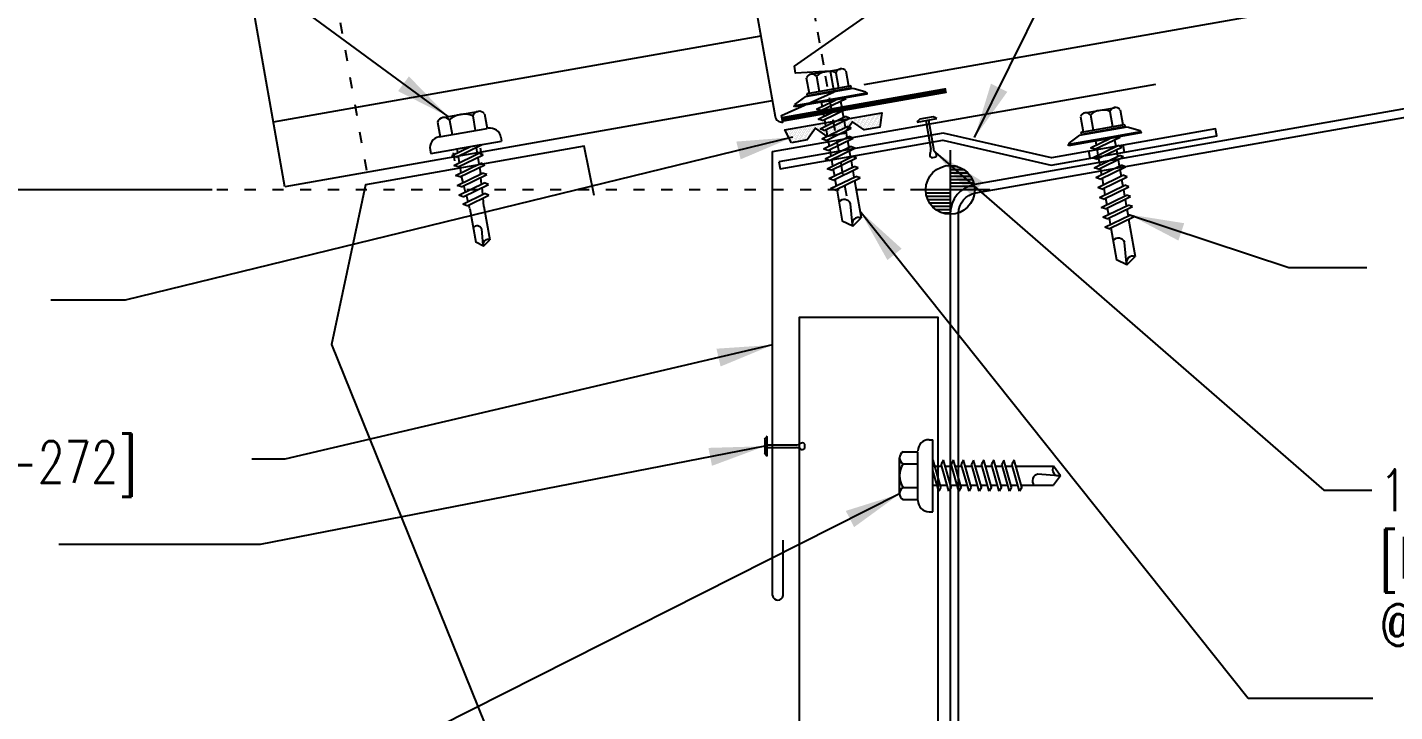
# Model space of a CAD drawing. Header units: inches. Extents: x 3.3 to 41.1, y 3.9 to 48.2.
# Drawn here: x 15.86 to 28.17, y 17.82 to 23.99 of the extents above; entities that cross this region are included whole.
import ezdxf

# ---------------------------------------------------------------- set-up
doc = ezdxf.new("R2010")
doc.units = ezdxf.units.IN
doc.header["$MEASUREMENT"] = 0
doc.linetypes.add('ACAD_ISO07W100', pattern=[3, 0, -3])
doc.linetypes.add('DASH3', pattern=[0.125, 0.0625, -0.0625])
for name, color, linetype in [('ANNOBJ', 7, 'Continuous'), ('CLO', 3, 'Continuous'), ('ELEV-MK', 3, 'Continuous'), ('FASTENER', 9, 'Continuous'), ('PANEL', 11, 'Continuous'), ('STLA', 12, 'Continuous'), ('TAPE', 8, 'Continuous'), ('TEXT', 2, 'Continuous'), ('TRIM', 6, 'Continuous')]:
    doc.layers.add(name, color=color, linetype=linetype)
doc.styles.add('TEXT1', font='ROMANS.shx', dxfattribs={"width": 0.75, "height": 0.375})
doc.dimstyles.new('DETAIL$7', dxfattribs={"dimscale": 4, "dimtxt": 0.09375, "dimasz": 0.125, "dimexe": 0.0625, "dimexo": 0.125, "dimgap": 0.0625, "dimtad": 1, "dimdec": 4, "dimzin": 3, "dimdsep": 46, "dimlunit": 4, "dimtxsty": 'TEXT1', "dimblk": 'ARCHTICK', "dimcen": 0.0625, "dimclrd": 7, "dimclre": 7, "dimclrt": 2, "dimadec": 0, "dimazin": 0, "dimtfac": 0.59375, "dimtdec": 4, "dimtmove": 0, "dimatfit": 3, "dimfxl": 0, "dimfrac": 2, "dimtolj": 1, "dimtzin": 3, "dimarcsym": 0})

# ---------------------------------------------------------------- blocks, each defined once
blk = doc.blocks.new('MB_UDICM')
at = {"layer": 'CLO'}
blk.add_lwpolyline([(0, 1), (0, 0.06, 0.414337), (0.06, 0), (0.06, 0.06), (0.562, 0.187), (0.562, 0.375), (0.25, 0.413), (0.25, 0.476), (1, 0.828), (1, 1.89), (0.06, 1.89), (0.06, 1.95, 0.414214), (0, 1.89)], format="xyb", close=True, dxfattribs=at)
at = {"layer": 'CLO', "const_width": 0.0478}
for points in [[(0.06, 1.926), (1, 1.926)], [(0.06, 0.024), (1.56, 0.024)]]:
    blk.add_lwpolyline(points, dxfattribs=at)
blk = doc.blocks.new('*X4')
at = {"color": 0}
for p, q in [((-0.434, 0.135), (-0.434, 0.135)), ((-0.434, 0.123), (-0.434, 0.123)), ((-0.422, 0.141), (-0.422, 0.141)), ((-0.422, 0.129), (-0.422, 0.129)), ((-0.41, 0.135), (-0.41, 0.135)), ((-0.41, 0.123), (-0.41, 0.123)), ((-0.398, 0.141), (-0.398, 0.141)), ((-0.398, 0.129), (-0.398, 0.129)), ((-0.387, 0.135), (-0.387, 0.135)), ((-0.387, 0.123), (-0.387, 0.123)), ((-0.375, 0.141), (-0.375, 0.141)), ((-0.375, 0.129), (-0.375, 0.129)), ((-0.363, 0.135), (-0.363, 0.135)), ((-0.363, 0.123), (-0.363, 0.123)), ((-0.352, 0.141), (-0.352, 0.141)), ((-0.352, 0.129), (-0.352, 0.129)), ((-0.34, 0.135), (-0.34, 0.135)), ((-0.34, 0.123), (-0.34, 0.123)), ((-0.328, 0.141), (-0.328, 0.141)), ((-0.328, 0.129), (-0.328, 0.129)), ((-0.316, 0.135), (-0.316, 0.135)), ((-0.316, 0.123), (-0.316, 0.123)), ((-0.305, 0.141), (-0.305, 0.141)), ((-0.305, 0.129), (-0.305, 0.129)), ((-0.293, 0.135), (-0.293, 0.135)), ((-0.293, 0.123), (-0.293, 0.123)), ((-0.281, 0.141), (-0.281, 0.141)), ((-0.281, 0.129), (-0.281, 0.129)), ((-0.27, 0.135), (-0.27, 0.135)), ((-0.27, 0.123), (-0.27, 0.123)), ((-0.258, 0.141), (-0.258, 0.141)), ((-0.258, 0.129), (-0.258, 0.129)), ((-0.246, 0.135), (-0.246, 0.135)), ((-0.246, 0.123), (-0.246, 0.123)), ((-0.234, 0.141), (-0.234, 0.141)), ((-0.234, 0.129), (-0.234, 0.129)), ((-0.223, 0.135), (-0.223, 0.135)), ((-0.223, 0.123), (-0.223, 0.123)), ((-0.211, 0.141), (-0.211, 0.141)), ((-0.211, 0.129), (-0.211, 0.129)), ((-0.199, 0.135), (-0.199, 0.135)), ((-0.199, 0.123), (-0.199, 0.123)), ((-0.188, 0.141), (-0.188, 0.141)), ((-0.188, 0.129), (-0.188, 0.129)), ((-0.176, 0.135), (-0.176, 0.135)), ((-0.176, 0.123), (-0.176, 0.123)), ((-0.164, 0.141), (-0.164, 0.141)), ((-0.164, 0.129), (-0.164, 0.129)), ((-0.152, 0.135), (-0.152, 0.135)), ((-0.152, 0.123), (-0.152, 0.123)), ((-0.141, 0.141), (-0.141, 0.141)), ((-0.141, 0.129), (-0.141, 0.129)), ((-0.129, 0.135), (-0.129, 0.135)), ((-0.129, 0.123), (-0.129, 0.123)), ((-0.117, 0.141), (-0.117, 0.141)), ((-0.117, 0.129), (-0.117, 0.129)), ((-0.105, 0.135), (-0.105, 0.135)), ((-0.105, 0.123), (-0.105, 0.123)), ((-0.094, 0.141), (-0.094, 0.141)), ((-0.094, 0.129), (-0.094, 0.129)), ((-0.082, 0.135), (-0.082, 0.135)), ((-0.082, 0.123), (-0.082, 0.123)), ((-0.07, 0.141), (-0.07, 0.141)), ((-0.07, 0.129), (-0.07, 0.129)), ((-0.059, 0.135), (-0.059, 0.135)), ((-0.059, 0.123), (-0.059, 0.123)), ((-0.047, 0.141), (-0.047, 0.141)), ((-0.047, 0.129), (-0.047, 0.129)), ((-0.035, 0.135), (-0.035, 0.135)), ((-0.035, 0.123), (-0.035, 0.123)), ((-0.023, 0.141), (-0.023, 0.141)), ((-0.023, 0.129), (-0.023, 0.129)), ((-0.012, 0.135), (-0.012, 0.135)), ((-0.012, 0.123), (-0.012, 0.123)), ((0, 0.141), (0, 0.141)), ((0, 0.129), (0, 0.129)), ((0.012, 0.135), (0.012, 0.135)), ((0.012, 0.123), (0.012, 0.123)), ((0.023, 0.141), (0.023, 0.141)), ((0.023, 0.129), (0.023, 0.129)), ((0.035, 0.135), (0.035, 0.135)), ((0.035, 0.123), (0.035, 0.123)), ((0.047, 0.141), (0.047, 0.141)), ((0.047, 0.129), (0.047, 0.129)), ((0.059, 0.135), (0.059, 0.135)), ((0.059, 0.123), (0.059, 0.123)), ((0.07, 0.141), (0.07, 0.141)), ((0.07, 0.129), (0.07, 0.129)), ((0.082, 0.135), (0.082, 0.135)), ((0.082, 0.123), (0.082, 0.123)), ((0.094, 0.141), (0.094, 0.141)), ((0.094, 0.129), (0.094, 0.129)), ((0.105, 0.135), (0.105, 0.135)), ((0.105, 0.123), (0.105, 0.123)), ((0.117, 0.141), (0.117, 0.141)), ((0.117, 0.129), (0.117, 0.129)), ((0.129, 0.135), (0.129, 0.135)), ((0.129, 0.123), (0.129, 0.123)), ((0.141, 0.141), (0.141, 0.141)), ((0.141, 0.129), (0.141, 0.129)), ((0.152, 0.135), (0.152, 0.135)), ((0.152, 0.123), (0.152, 0.123)), ((0.164, 0.141), (0.164, 0.141)), ((0.164, 0.129), (0.164, 0.129)), ((0.176, 0.135), (0.176, 0.135)), ((0.176, 0.123), (0.176, 0.123)), ((0.188, 0.141), (0.188, 0.141)), ((0.188, 0.129), (0.188, 0.129)), ((0.199, 0.135), (0.199, 0.135)), ((0.199, 0.123), (0.199, 0.123)), ((0.211, 0.141), (0.211, 0.141)), ((0.211, 0.129), (0.211, 0.129)), ((0.223, 0.135), (0.223, 0.135)), ((0.223, 0.123), (0.223, 0.123)), ((0.234, 0.141), (0.234, 0.141)), ((0.234, 0.129), (0.234, 0.129)), ((0.246, 0.135), (0.246, 0.135)), ((0.246, 0.123), (0.246, 0.123)), ((0.258, 0.141), (0.258, 0.141)), ((0.258, 0.129), (0.258, 0.129)), ((0.27, 0.135), (0.27, 0.135)), ((0.27, 0.123), (0.27, 0.123)), ((0.281, 0.141), (0.281, 0.141)), ((0.281, 0.129), (0.281, 0.129)), ((0.293, 0.135), (0.293, 0.135)), ((0.293, 0.123), (0.293, 0.123)), ((0.305, 0.141), (0.305, 0.141)), ((0.305, 0.129), (0.305, 0.129)), ((0.316, 0.135), (0.316, 0.135)), ((0.316, 0.123), (0.316, 0.123)), ((0.328, 0.141), (0.328, 0.141)), ((0.328, 0.129), (0.328, 0.129)), ((0.34, 0.135), (0.34, 0.135)), ((0.34, 0.123), (0.34, 0.123)), ((0.352, 0.141), (0.352, 0.141)), ((0.352, 0.129), (0.352, 0.129)), ((0.363, 0.135), (0.363, 0.135)), ((0.363, 0.123), (0.363, 0.123)), ((0.375, 0.141), (0.375, 0.141)), ((0.375, 0.129), (0.375, 0.129)), ((0.387, 0.135), (0.387, 0.135)), ((0.387, 0.123), (0.387, 0.123)), ((0.398, 0.141), (0.398, 0.141)), ((0.398, 0.129), (0.398, 0.129)), ((0.41, 0.135), (0.41, 0.135)), ((0.41, 0.123), (0.41, 0.123)), ((0.422, 0.141), (0.422, 0.141)), ((0.422, 0.129), (0.422, 0.129)), ((0.434, 0.135), (0.434, 0.135)), ((0.434, 0.123), (0.434, 0.123)), ((-0.422, 0.117), (-0.422, 0.117)), ((-0.422, 0.105), (-0.422, 0.105)), ((-0.422, 0.094), (-0.422, 0.094)), ((-0.422, 0.082), (-0.422, 0.082)), ((-0.41, 0.111), (-0.41, 0.111)), ((-0.41, 0.1), (-0.41, 0.1)), ((-0.41, 0.088), (-0.41, 0.088)), ((-0.41, 0.076), (-0.41, 0.076)), ((-0.41, 0.064), (-0.41, 0.064)), ((-0.41, 0.053), (-0.41, 0.053)), ((-0.41, 0.041), (-0.41, 0.041)), ((-0.398, 0.117), (-0.398, 0.117)), ((-0.398, 0.105), (-0.398, 0.105)), ((-0.398, 0.094), (-0.398, 0.094)), ((-0.398, 0.082), (-0.398, 0.082)), ((-0.398, 0.07), (-0.398, 0.07)), ((-0.398, 0.059), (-0.398, 0.059)), ((-0.398, 0.047), (-0.398, 0.047)), ((-0.398, 0.035), (-0.398, 0.035)), ((-0.398, 0.023), (-0.398, 0.023)), ((-0.387, 0.111), (-0.387, 0.111)), ((-0.387, 0.1), (-0.387, 0.1)), ((-0.387, 0.088), (-0.387, 0.088)), ((-0.387, 0.076), (-0.387, 0.076)), ((-0.387, 0.064), (-0.387, 0.064)), ((-0.387, 0.053), (-0.387, 0.053)), ((-0.387, 0.041), (-0.387, 0.041)), ((-0.387, 0.029), (-0.387, 0.029)), ((-0.375, 0.117), (-0.375, 0.117)), ((-0.375, 0.105), (-0.375, 0.105)), ((-0.375, 0.094), (-0.375, 0.094)), ((-0.375, 0.082), (-0.375, 0.082)), ((-0.375, 0.07), (-0.375, 0.07)), ((-0.375, 0.059), (-0.375, 0.059)), ((-0.375, 0.047), (-0.375, 0.047)), ((-0.375, 0.035), (-0.375, 0.035)), ((-0.375, 0.023), (-0.375, 0.023)), ((-0.363, 0.111), (-0.363, 0.111)), ((-0.363, 0.1), (-0.363, 0.1)), ((-0.363, 0.088), (-0.363, 0.088)), ((-0.363, 0.076), (-0.363, 0.076)), ((-0.363, 0.064), (-0.363, 0.064)), ((-0.363, 0.053), (-0.363, 0.053)), ((-0.363, 0.041), (-0.363, 0.041)), ((-0.363, 0.029), (-0.363, 0.029)), ((-0.352, 0.117), (-0.352, 0.117)), ((-0.352, 0.105), (-0.352, 0.105)), ((-0.352, 0.094), (-0.352, 0.094)), ((-0.352, 0.082), (-0.352, 0.082)), ((-0.352, 0.07), (-0.352, 0.07)), ((-0.352, 0.059), (-0.352, 0.059)), ((-0.352, 0.047), (-0.352, 0.047)), ((-0.352, 0.035), (-0.352, 0.035)), ((-0.352, 0.023), (-0.352, 0.023)), ((-0.34, 0.111), (-0.34, 0.111)), ((-0.34, 0.1), (-0.34, 0.1)), ((-0.34, 0.088), (-0.34, 0.088)), ((-0.34, 0.076), (-0.34, 0.076)), ((-0.34, 0.064), (-0.34, 0.064)), ((-0.34, 0.053), (-0.34, 0.053)), ((-0.34, 0.041), (-0.34, 0.041)), ((-0.34, 0.029), (-0.34, 0.029)), ((-0.328, 0.117), (-0.328, 0.117)), ((-0.328, 0.105), (-0.328, 0.105)), ((-0.328, 0.094), (-0.328, 0.094)), ((-0.328, 0.082), (-0.328, 0.082)), ((-0.328, 0.07), (-0.328, 0.07)), ((-0.328, 0.059), (-0.328, 0.059)), ((-0.328, 0.047), (-0.328, 0.047)), ((-0.328, 0.035), (-0.328, 0.035)), ((-0.328, 0.023), (-0.328, 0.023)), ((-0.316, 0.111), (-0.316, 0.111)), ((-0.316, 0.1), (-0.316, 0.1)), ((-0.316, 0.088), (-0.316, 0.088)), ((-0.316, 0.076), (-0.316, 0.076)), ((-0.316, 0.064), (-0.316, 0.064)), ((-0.316, 0.053), (-0.316, 0.053)), ((-0.316, 0.041), (-0.316, 0.041)), ((-0.316, 0.029), (-0.316, 0.029)), ((-0.305, 0.117), (-0.305, 0.117)), ((-0.305, 0.105), (-0.305, 0.105)), ((-0.305, 0.094), (-0.305, 0.094)), ((-0.305, 0.082), (-0.305, 0.082)), ((-0.305, 0.07), (-0.305, 0.07)), ((-0.305, 0.059), (-0.305, 0.059)), ((-0.305, 0.047), (-0.305, 0.047)), ((-0.305, 0.035), (-0.305, 0.035)), ((-0.305, 0.023), (-0.305, 0.023)), ((-0.293, 0.111), (-0.293, 0.111)), ((-0.293, 0.1), (-0.293, 0.1)), ((-0.293, 0.088), (-0.293, 0.088)), ((-0.293, 0.076), (-0.293, 0.076)), ((-0.293, 0.064), (-0.293, 0.064)), ((-0.293, 0.053), (-0.293, 0.053)), ((-0.293, 0.041), (-0.293, 0.041)), ((-0.293, 0.029), (-0.293, 0.029)), ((-0.281, 0.117), (-0.281, 0.117)), ((-0.281, 0.105), (-0.281, 0.105)), ((-0.281, 0.094), (-0.281, 0.094)), ((-0.281, 0.082), (-0.281, 0.082)), ((-0.281, 0.07), (-0.281, 0.07)), ((-0.281, 0.059), (-0.281, 0.059)), ((-0.281, 0.047), (-0.281, 0.047)), ((-0.281, 0.035), (-0.281, 0.035)), ((-0.281, 0.023), (-0.281, 0.023)), ((-0.27, 0.111), (-0.27, 0.111)), ((-0.27, 0.1), (-0.27, 0.1)), ((-0.27, 0.088), (-0.27, 0.088)), ((-0.27, 0.076), (-0.27, 0.076)), ((-0.27, 0.064), (-0.27, 0.064)), ((-0.27, 0.053), (-0.27, 0.053)), ((-0.27, 0.041), (-0.27, 0.041)), ((-0.27, 0.029), (-0.27, 0.029)), ((-0.258, 0.117), (-0.258, 0.117)), ((-0.258, 0.105), (-0.258, 0.105)), ((-0.258, 0.094), (-0.258, 0.094)), ((-0.258, 0.082), (-0.258, 0.082)), ((-0.258, 0.07), (-0.258, 0.07)), ((-0.258, 0.059), (-0.258, 0.059)), ((-0.258, 0.047), (-0.258, 0.047)), ((-0.258, 0.035), (-0.258, 0.035)), ((-0.258, 0.023), (-0.258, 0.023)), ((-0.246, 0.111), (-0.246, 0.111)), ((-0.246, 0.1), (-0.246, 0.1)), ((-0.246, 0.088), (-0.246, 0.088)), ((-0.246, 0.076), (-0.246, 0.076)), ((-0.246, 0.064), (-0.246, 0.064)), ((-0.246, 0.053), (-0.246, 0.053)), ((-0.246, 0.041), (-0.246, 0.041)), ((-0.234, 0.117), (-0.234, 0.117)), ((-0.234, 0.105), (-0.234, 0.105)), ((-0.234, 0.094), (-0.234, 0.094)), ((-0.234, 0.082), (-0.234, 0.082)), ((-0.234, 0.07), (-0.234, 0.07)), ((-0.234, 0.059), (-0.234, 0.059)), ((-0.234, 0.047), (-0.234, 0.047)), ((-0.223, 0.111), (-0.223, 0.111)), ((-0.223, 0.1), (-0.223, 0.1)), ((-0.223, 0.088), (-0.223, 0.088)), ((-0.223, 0.076), (-0.223, 0.076)), ((-0.223, 0.064), (-0.223, 0.064)), ((-0.211, 0.117), (-0.211, 0.117)), ((-0.211, 0.105), (-0.211, 0.105)), ((-0.211, 0.094), (-0.211, 0.094)), ((-0.211, 0.082), (-0.211, 0.082)), ((-0.211, 0.07), (-0.211, 0.07)), ((-0.199, 0.111), (-0.199, 0.111)), ((-0.199, 0.1), (-0.199, 0.1)), ((-0.199, 0.088), (-0.199, 0.088)), ((-0.188, 0.117), (-0.188, 0.117)), ((-0.188, 0.105), (-0.188, 0.105)), ((-0.188, 0.094), (-0.188, 0.094)), ((-0.176, 0.111), (-0.176, 0.111)), ((-0.164, 0.117), (-0.164, 0.117)), ((-0.164, 0.105), (-0.164, 0.105)), ((-0.152, 0.111), (-0.152, 0.111)), ((-0.152, 0.1), (-0.152, 0.1)), ((-0.141, 0.117), (-0.141, 0.117)), ((-0.141, 0.105), (-0.141, 0.105)), ((-0.141, 0.094), (-0.141, 0.094)), ((-0.141, 0.082), (-0.141, 0.082)), ((-0.129, 0.111), (-0.129, 0.111)), ((-0.129, 0.1), (-0.129, 0.1)), ((-0.129, 0.088), (-0.129, 0.088)), ((-0.129, 0.076), (-0.129, 0.076)), ((-0.117, 0.117), (-0.117, 0.117)), ((-0.117, 0.105), (-0.117, 0.105)), ((-0.117, 0.094), (-0.117, 0.094)), ((-0.117, 0.082), (-0.117, 0.082)), ((-0.117, 0.07), (-0.117, 0.07)), ((-0.117, 0.059), (-0.117, 0.059)), ((-0.105, 0.111), (-0.105, 0.111)), ((-0.105, 0.1), (-0.105, 0.1)), ((-0.105, 0.088), (-0.105, 0.088)), ((-0.105, 0.076), (-0.105, 0.076)), ((-0.105, 0.064), (-0.105, 0.064)), ((-0.105, 0.053), (-0.105, 0.053)), ((-0.094, 0.117), (-0.094, 0.117)), ((-0.094, 0.105), (-0.094, 0.105)), ((-0.094, 0.094), (-0.094, 0.094)), ((-0.094, 0.082), (-0.094, 0.082)), ((-0.094, 0.07), (-0.094, 0.07)), ((-0.094, 0.059), (-0.094, 0.059)), ((-0.094, 0.047), (-0.094, 0.047)), ((-0.094, 0.035), (-0.094, 0.035)), ((-0.082, 0.111), (-0.082, 0.111)), ((-0.082, 0.1), (-0.082, 0.1)), ((-0.082, 0.088), (-0.082, 0.088)), ((-0.082, 0.076), (-0.082, 0.076)), ((-0.082, 0.064), (-0.082, 0.064)), ((-0.082, 0.053), (-0.082, 0.053)), ((-0.082, 0.041), (-0.082, 0.041)), ((-0.082, 0.029), (-0.082, 0.029)), ((-0.07, 0.117), (-0.07, 0.117)), ((-0.07, 0.105), (-0.07, 0.105)), ((-0.07, 0.094), (-0.07, 0.094)), ((-0.07, 0.082), (-0.07, 0.082)), ((-0.07, 0.07), (-0.07, 0.07)), ((-0.07, 0.059), (-0.07, 0.059)), ((-0.07, 0.047), (-0.07, 0.047)), ((-0.07, 0.035), (-0.07, 0.035)), ((-0.07, 0.023), (-0.07, 0.023)), ((-0.059, 0.111), (-0.059, 0.111)), ((-0.059, 0.1), (-0.059, 0.1)), ((-0.059, 0.088), (-0.059, 0.088)), ((-0.059, 0.076), (-0.059, 0.076)), ((-0.059, 0.064), (-0.059, 0.064)), ((-0.059, 0.053), (-0.059, 0.053)), ((-0.059, 0.041), (-0.059, 0.041)), ((-0.059, 0.029), (-0.059, 0.029)), ((-0.047, 0.117), (-0.047, 0.117)), ((-0.047, 0.105), (-0.047, 0.105)), ((-0.047, 0.094), (-0.047, 0.094)), ((-0.047, 0.082), (-0.047, 0.082)), ((-0.047, 0.07), (-0.047, 0.07)), ((-0.047, 0.059), (-0.047, 0.059)), ((-0.047, 0.047), (-0.047, 0.047)), ((-0.047, 0.035), (-0.047, 0.035)), ((-0.047, 0.023), (-0.047, 0.023)), ((-0.035, 0.111), (-0.035, 0.111)), ((-0.035, 0.1), (-0.035, 0.1)), ((-0.035, 0.088), (-0.035, 0.088)), ((-0.035, 0.076), (-0.035, 0.076)), ((-0.035, 0.064), (-0.035, 0.064)), ((-0.035, 0.053), (-0.035, 0.053)), ((-0.035, 0.041), (-0.035, 0.041)), ((-0.035, 0.029), (-0.035, 0.029)), ((-0.023, 0.117), (-0.023, 0.117)), ((-0.023, 0.105), (-0.023, 0.105)), ((-0.023, 0.094), (-0.023, 0.094)), ((-0.023, 0.082), (-0.023, 0.082)), ((-0.023, 0.07), (-0.023, 0.07)), ((-0.023, 0.059), (-0.023, 0.059)), ((-0.023, 0.047), (-0.023, 0.047)), ((-0.023, 0.035), (-0.023, 0.035)), ((-0.023, 0.023), (-0.023, 0.023)), ((-0.012, 0.111), (-0.012, 0.111)), ((-0.012, 0.1), (-0.012, 0.1)), ((-0.012, 0.088), (-0.012, 0.088)), ((-0.012, 0.076), (-0.012, 0.076)), ((-0.012, 0.064), (-0.012, 0.064)), ((-0.012, 0.053), (-0.012, 0.053)), ((-0.012, 0.041), (-0.012, 0.041)), ((-0.012, 0.029), (-0.012, 0.029)), ((0, 0.117), (0, 0.117)), ((0, 0.105), (0, 0.105)), ((0, 0.094), (0, 0.094)), ((0, 0.082), (0, 0.082)), ((0, 0.07), (0, 0.07)), ((0, 0.059), (0, 0.059)), ((0, 0.047), (0, 0.047)), ((0, 0.035), (0, 0.035)), ((0, 0.023), (0, 0.023)), ((0.012, 0.111), (0.012, 0.111)), ((0.012, 0.1), (0.012, 0.1)), ((0.012, 0.088), (0.012, 0.088)), ((0.012, 0.076), (0.012, 0.076)), ((0.012, 0.064), (0.012, 0.064)), ((0.012, 0.053), (0.012, 0.053)), ((0.012, 0.041), (0.012, 0.041)), ((0.012, 0.029), (0.012, 0.029)), ((0.023, 0.117), (0.023, 0.117)), ((0.023, 0.105), (0.023, 0.105)), ((0.023, 0.094), (0.023, 0.094)), ((0.023, 0.082), (0.023, 0.082)), ((0.023, 0.07), (0.023, 0.07)), ((0.023, 0.059), (0.023, 0.059)), ((0.023, 0.047), (0.023, 0.047)), ((0.023, 0.035), (0.023, 0.035)), ((0.023, 0.023), (0.023, 0.023)), ((0.035, 0.111), (0.035, 0.111)), ((0.035, 0.1), (0.035, 0.1)), ((0.035, 0.088), (0.035, 0.088)), ((0.035, 0.076), (0.035, 0.076)), ((0.035, 0.064), (0.035, 0.064)), ((0.035, 0.053), (0.035, 0.053)), ((0.035, 0.041), (0.035, 0.041)), ((0.035, 0.029), (0.035, 0.029)), ((0.047, 0.117), (0.047, 0.117)), ((0.047, 0.105), (0.047, 0.105)), ((0.047, 0.094), (0.047, 0.094)), ((0.047, 0.082), (0.047, 0.082)), ((0.047, 0.07), (0.047, 0.07)), ((0.047, 0.059), (0.047, 0.059)), ((0.047, 0.047), (0.047, 0.047)), ((0.047, 0.035), (0.047, 0.035)), ((0.047, 0.023), (0.047, 0.023)), ((0.059, 0.111), (0.059, 0.111)), ((0.059, 0.1), (0.059, 0.1)), ((0.059, 0.088), (0.059, 0.088)), ((0.059, 0.076), (0.059, 0.076)), ((0.059, 0.064), (0.059, 0.064)), ((0.059, 0.053), (0.059, 0.053)), ((0.059, 0.041), (0.059, 0.041)), ((0.059, 0.029), (0.059, 0.029)), ((0.07, 0.117), (0.07, 0.117)), ((0.07, 0.105), (0.07, 0.105)), ((0.07, 0.094), (0.07, 0.094)), ((0.07, 0.082), (0.07, 0.082)), ((0.07, 0.07), (0.07, 0.07)), ((0.07, 0.059), (0.07, 0.059)), ((0.07, 0.047), (0.07, 0.047)), ((0.07, 0.035), (0.07, 0.035)), ((0.07, 0.023), (0.07, 0.023)), ((0.082, 0.111), (0.082, 0.111)), ((0.082, 0.1), (0.082, 0.1)), ((0.082, 0.088), (0.082, 0.088)), ((0.082, 0.076), (0.082, 0.076)), ((0.082, 0.064), (0.082, 0.064)), ((0.082, 0.053), (0.082, 0.053)), ((0.082, 0.041), (0.082, 0.041)), ((0.082, 0.029), (0.082, 0.029)), ((0.094, 0.117), (0.094, 0.117)), ((0.094, 0.105), (0.094, 0.105)), ((0.094, 0.094), (0.094, 0.094)), ((0.094, 0.082), (0.094, 0.082)), ((0.094, 0.07), (0.094, 0.07)), ((0.094, 0.059), (0.094, 0.059)), ((0.094, 0.047), (0.094, 0.047)), ((0.094, 0.035), (0.094, 0.035)), ((0.105, 0.111), (0.105, 0.111)), ((0.105, 0.1), (0.105, 0.1)), ((0.105, 0.088), (0.105, 0.088)), ((0.105, 0.076), (0.105, 0.076)), ((0.105, 0.064), (0.105, 0.064)), ((0.105, 0.053), (0.105, 0.053)), ((0.117, 0.117), (0.117, 0.117)), ((0.117, 0.105), (0.117, 0.105)), ((0.117, 0.094), (0.117, 0.094)), ((0.117, 0.082), (0.117, 0.082)), ((0.117, 0.07), (0.117, 0.07)), ((0.117, 0.059), (0.117, 0.059)), ((0.129, 0.111), (0.129, 0.111)), ((0.129, 0.1), (0.129, 0.1)), ((0.129, 0.088), (0.129, 0.088)), ((0.129, 0.076), (0.129, 0.076)), ((0.141, 0.117), (0.141, 0.117)), ((0.141, 0.105), (0.141, 0.105)), ((0.141, 0.094), (0.141, 0.094)), ((0.141, 0.082), (0.141, 0.082)), ((0.152, 0.111), (0.152, 0.111)), ((0.152, 0.1), (0.152, 0.1)), ((0.164, 0.117), (0.164, 0.117)), ((0.164, 0.105), (0.164, 0.105)), ((0.176, 0.111), (0.176, 0.111)), ((0.188, 0.117), (0.188, 0.117)), ((0.188, 0.105), (0.188, 0.105)), ((0.188, 0.094), (0.188, 0.094)), ((0.199, 0.111), (0.199, 0.111)), ((0.199, 0.1), (0.199, 0.1)), ((0.199, 0.088), (0.199, 0.088)), ((0.211, 0.117), (0.211, 0.117)), ((0.211, 0.105), (0.211, 0.105)), ((0.211, 0.094), (0.211, 0.094)), ((0.211, 0.082), (0.211, 0.082)), ((0.211, 0.07), (0.211, 0.07)), ((0.223, 0.111), (0.223, 0.111)), ((0.223, 0.1), (0.223, 0.1)), ((0.223, 0.088), (0.223, 0.088)), ((0.223, 0.076), (0.223, 0.076)), ((0.223, 0.064), (0.223, 0.064)), ((0.234, 0.117), (0.234, 0.117)), ((0.234, 0.105), (0.234, 0.105)), ((0.234, 0.094), (0.234, 0.094)), ((0.234, 0.082), (0.234, 0.082)), ((0.234, 0.07), (0.234, 0.07)), ((0.234, 0.059), (0.234, 0.059)), ((0.234, 0.047), (0.234, 0.047)), ((0.246, 0.111), (0.246, 0.111)), ((0.246, 0.1), (0.246, 0.1)), ((0.246, 0.088), (0.246, 0.088)), ((0.246, 0.076), (0.246, 0.076)), ((0.246, 0.064), (0.246, 0.064)), ((0.246, 0.053), (0.246, 0.053)), ((0.246, 0.041), (0.246, 0.041)), ((0.258, 0.117), (0.258, 0.117)), ((0.258, 0.105), (0.258, 0.105)), ((0.258, 0.094), (0.258, 0.094)), ((0.258, 0.082), (0.258, 0.082)), ((0.258, 0.07), (0.258, 0.07)), ((0.258, 0.059), (0.258, 0.059)), ((0.258, 0.047), (0.258, 0.047)), ((0.258, 0.035), (0.258, 0.035)), ((0.258, 0.023), (0.258, 0.023)), ((0.27, 0.111), (0.27, 0.111)), ((0.27, 0.1), (0.27, 0.1)), ((0.27, 0.088), (0.27, 0.088)), ((0.27, 0.076), (0.27, 0.076)), ((0.27, 0.064), (0.27, 0.064)), ((0.27, 0.053), (0.27, 0.053)), ((0.27, 0.041), (0.27, 0.041)), ((0.27, 0.029), (0.27, 0.029)), ((0.281, 0.117), (0.281, 0.117)), ((0.281, 0.105), (0.281, 0.105)), ((0.281, 0.094), (0.281, 0.094)), ((0.281, 0.082), (0.281, 0.082)), ((0.281, 0.07), (0.281, 0.07)), ((0.281, 0.059), (0.281, 0.059)), ((0.281, 0.047), (0.281, 0.047)), ((0.281, 0.035), (0.281, 0.035)), ((0.281, 0.023), (0.281, 0.023)), ((0.293, 0.111), (0.293, 0.111)), ((0.293, 0.1), (0.293, 0.1)), ((0.293, 0.088), (0.293, 0.088)), ((0.293, 0.076), (0.293, 0.076)), ((0.293, 0.064), (0.293, 0.064)), ((0.293, 0.053), (0.293, 0.053)), ((0.293, 0.041), (0.293, 0.041)), ((0.293, 0.029), (0.293, 0.029)), ((0.305, 0.117), (0.305, 0.117)), ((0.305, 0.105), (0.305, 0.105)), ((0.305, 0.094), (0.305, 0.094)), ((0.305, 0.082), (0.305, 0.082)), ((0.305, 0.07), (0.305, 0.07)), ((0.305, 0.059), (0.305, 0.059)), ((0.305, 0.047), (0.305, 0.047)), ((0.305, 0.035), (0.305, 0.035)), ((0.305, 0.023), (0.305, 0.023)), ((0.316, 0.111), (0.316, 0.111)), ((0.316, 0.1), (0.316, 0.1)), ((0.316, 0.088), (0.316, 0.088)), ((0.316, 0.076), (0.316, 0.076)), ((0.316, 0.064), (0.316, 0.064)), ((0.316, 0.053), (0.316, 0.053)), ((0.316, 0.041), (0.316, 0.041)), ((0.316, 0.029), (0.316, 0.029)), ((0.328, 0.117), (0.328, 0.117)), ((0.328, 0.105), (0.328, 0.105)), ((0.328, 0.094), (0.328, 0.094)), ((0.328, 0.082), (0.328, 0.082)), ((0.328, 0.07), (0.328, 0.07)), ((0.328, 0.059), (0.328, 0.059)), ((0.328, 0.047), (0.328, 0.047)), ((0.328, 0.035), (0.328, 0.035)), ((0.328, 0.023), (0.328, 0.023)), ((0.34, 0.111), (0.34, 0.111)), ((0.34, 0.1), (0.34, 0.1)), ((0.34, 0.088), (0.34, 0.088)), ((0.34, 0.076), (0.34, 0.076)), ((0.34, 0.064), (0.34, 0.064)), ((0.34, 0.053), (0.34, 0.053)), ((0.34, 0.041), (0.34, 0.041)), ((0.34, 0.029), (0.34, 0.029)), ((0.352, 0.117), (0.352, 0.117)), ((0.352, 0.105), (0.352, 0.105)), ((0.352, 0.094), (0.352, 0.094)), ((0.352, 0.082), (0.352, 0.082)), ((0.352, 0.07), (0.352, 0.07)), ((0.352, 0.059), (0.352, 0.059)), ((0.352, 0.047), (0.352, 0.047)), ((0.352, 0.035), (0.352, 0.035)), ((0.352, 0.023), (0.352, 0.023)), ((0.363, 0.111), (0.363, 0.111)), ((0.363, 0.1), (0.363, 0.1)), ((0.363, 0.088), (0.363, 0.088)), ((0.363, 0.076), (0.363, 0.076)), ((0.363, 0.064), (0.363, 0.064)), ((0.363, 0.053), (0.363, 0.053)), ((0.363, 0.041), (0.363, 0.041)), ((0.363, 0.029), (0.363, 0.029)), ((0.375, 0.117), (0.375, 0.117)), ((0.375, 0.105), (0.375, 0.105)), ((0.375, 0.094), (0.375, 0.094)), ((0.375, 0.082), (0.375, 0.082)), ((0.375, 0.07), (0.375, 0.07)), ((0.375, 0.059), (0.375, 0.059)), ((0.375, 0.047), (0.375, 0.047)), ((0.375, 0.035), (0.375, 0.035)), ((0.375, 0.023), (0.375, 0.023)), ((0.387, 0.111), (0.387, 0.111)), ((0.387, 0.1), (0.387, 0.1)), ((0.387, 0.088), (0.387, 0.088)), ((0.387, 0.076), (0.387, 0.076)), ((0.387, 0.064), (0.387, 0.064)), ((0.387, 0.053), (0.387, 0.053)), ((0.387, 0.041), (0.387, 0.041)), ((0.387, 0.029), (0.387, 0.029)), ((0.398, 0.117), (0.398, 0.117)), ((0.398, 0.105), (0.398, 0.105)), ((0.398, 0.094), (0.398, 0.094)), ((0.398, 0.082), (0.398, 0.082)), ((0.398, 0.07), (0.398, 0.07)), ((0.398, 0.059), (0.398, 0.059)), ((0.398, 0.047), (0.398, 0.047)), ((0.398, 0.035), (0.398, 0.035)), ((0.398, 0.023), (0.398, 0.023)), ((0.41, 0.111), (0.41, 0.111)), ((0.41, 0.1), (0.41, 0.1)), ((0.41, 0.088), (0.41, 0.088)), ((0.41, 0.076), (0.41, 0.076)), ((0.41, 0.064), (0.41, 0.064)), ((0.41, 0.053), (0.41, 0.053)), ((0.41, 0.041), (0.41, 0.041)), ((0.422, 0.117), (0.422, 0.117)), ((0.422, 0.105), (0.422, 0.105)), ((0.422, 0.094), (0.422, 0.094)), ((0.422, 0.082), (0.422, 0.082))]:
    blk.add_line(p, q, dxfattribs=at)
blk = doc.blocks.new('MB_DBTAP')
at = {"layer": 'TAPE', "color": 9}
blk.add_lwpolyline([(-0.403, 0.018), (-0.442, 0.141), (0.442, 0.141), (0.403, 0.018), (0.26, 0.018), (0.17, 0.109), (0.079, 0.018), (0, 0.018), (-0.079, 0.018), (-0.17, 0.109), (-0.26, 0.018)], close=True, dxfattribs=at)
at = {"layer": 'TAPE', "color": 251}
blk.add_blockref('*X4', (0, 0), dxfattribs=at)
blk = doc.blocks.new('MB_DW1')
at = {"layer": 'FASTENER'}
for p, q in [((-0.181, 0.276), (-0.181, 0.137)), ((-0.135, 0.302), (0.135, 0.302)), ((-0.089, 0.276), (-0.089, 0.137)), ((0.089, 0.276), (0.089, 0.137)), ((0.181, 0.276), (0.181, 0.137)), ((-0.193, 0.137), (0.193, 0.137)), ((-0.181, 0.137), (0.181, 0.137)), ((-0.217, 0.114), (-0.326, 0.059)), ((-0.326, 0.059), (-0.326, 0.049)), ((-0.326, 0.049), (0.326, 0.049)), ((-0.217, 0.114), (0.217, 0.114)), ((-0.193, 0.119), (0.193, 0.119)), ((-0.139, -0.016), (0.046, 0.037)), ((-0.104, -0.036), (0.139, 0.033)), ((-0.086, 0.037), (-0.086, -0.001)), ((-0.086, 0.037), (0.086, 0.037)), ((0.086, 0.037), (0.133, 0.037)), ((0.086, 0.018), (0.086, -0.042)), ((0.139, 0.033), (0.133, 0.037)), ((0.217, 0.114), (0.326, 0.059)), ((0.326, 0.059), (0.326, 0.049)), ((-0.104, -0.036), (-0.139, -0.016)), ((-0.139, -0.107), (0.104, -0.038)), ((-0.104, -0.127), (-0.139, -0.107)), ((-0.104, -0.127), (0.139, -0.058)), ((-0.086, -0.031), (-0.086, -0.092)), ((-0.086, -0.122), (-0.086, -0.183)), ((0.086, -0.073), (0.086, -0.133)), ((0.139, -0.058), (0.104, -0.038)), ((-0.139, -0.198), (0.104, -0.128)), ((-0.104, -0.218), (-0.139, -0.198)), ((-0.139, -0.289), (0.104, -0.219)), ((-0.104, -0.218), (0.139, -0.149)), ((-0.104, -0.309), (0.139, -0.239)), ((-0.086, -0.213), (-0.086, -0.274)), ((0.086, -0.164), (0.086, -0.224)), ((0.139, -0.149), (0.104, -0.128)), ((0.139, -0.239), (0.104, -0.219)), ((-0.104, -0.309), (-0.139, -0.289)), ((-0.139, -0.38), (0.104, -0.31)), ((-0.104, -0.4), (0.139, -0.33)), ((-0.086, -0.304), (-0.086, -0.364)), ((0.086, -0.255), (0.086, -0.315)), ((0.086, -0.345), (0.086, -0.406)), ((0.139, -0.33), (0.104, -0.31)), ((-0.104, -0.4), (-0.139, -0.38)), ((-0.139, -0.47), (0.104, -0.401)), ((-0.104, -0.491), (-0.139, -0.47)), ((-0.139, -0.561), (0.104, -0.492)), ((-0.104, -0.491), (0.139, -0.421)), ((-0.086, -0.395), (-0.086, -0.455)), ((-0.086, -0.486), (-0.086, -0.546)), ((0.086, -0.436), (0.086, -0.497)), ((0.139, -0.421), (0.104, -0.401)), ((0.139, -0.512), (0.104, -0.492)), ((-0.104, -0.581), (-0.139, -0.561)), ((-0.139, -0.652), (0.104, -0.583)), ((-0.104, -0.581), (0.139, -0.512)), ((-0.104, -0.672), (0.139, -0.603)), ((-0.086, -0.577), (-0.086, -0.637)), ((0.086, -0.527), (0.086, -0.588)), ((0.139, -0.603), (0.104, -0.583)), ((-0.104, -0.672), (-0.139, -0.652)), ((-0.139, -0.743), (0.104, -0.674)), ((-0.104, -0.763), (0.139, -0.694)), ((-0.086, -0.667), (-0.086, -0.728)), ((0.086, -0.618), (0.086, -0.679)), ((0.086, -0.709), (0.086, -1.05)), ((0.139, -0.694), (0.104, -0.674)), ((-0.104, -0.763), (-0.139, -0.743)), ((-0.086, -0.758), (-0.086, -1.05)), ((-0.002, -1.095), (0.014, -0.909)), ((0, -1.111), (-0.086, -1.05)), ((0, -1.111), (0.086, -1.05))]:
    blk.add_line(p, q, dxfattribs=at)
blk.add_lwpolyline([(-0.331, 0.037), (-0.331, 0.049), (0.331, 0.049), (0.331, 0.037)], close=True, dxfattribs=at)
for centre, radius, start, end in [((-0.135, 0.25), 0.0527, 29.8754, 150.1246), ((0, 0.138), 0.164, 56.9974, 123.0026), ((0.135, 0.25), 0.0527, 29.8754, 150.1246), ((-0.193, 0.128), 0.00894, 90, 270), ((0.193, 0.128), 0.00894, 270, 90), ((-0.046, -0.921), 0.0615, 11.1445, 130.906), ((0.054, -1.097), 0.0563, 55.4585, 194.8454)]:
    blk.add_arc(centre, radius, start, end, dxfattribs=at)
blk = doc.blocks.new('_ArchTick')
at = {"color": 0, "linetype": 'ByBlock', "const_width": 0.15}
blk.add_lwpolyline([(-0.5, -0.5), (0.5, 0.5)], dxfattribs=at)
blk = doc.blocks.new('MB_DW4')
at = {"layer": 'FASTENER'}
for p, q in [((-0.217, 0.305), (-0.217, 0.171)), ((-0.163, 0.337), (0.159, 0.337)), ((-0.108, 0.305), (-0.108, 0.171)), ((0.105, 0.305), (0.105, 0.171)), ((0.214, 0.305), (0.214, 0.171)), ((-0.226, 0.171), (0.214, 0.171)), ((-0.326, 0.071), (-0.326, 0.037)), ((-0.326, 0.037), (0.322, 0.037)), ((-0.141, -0.014), (0.037, 0.037)), ((-0.105, -0.034), (0.137, 0.035)), ((-0.088, 0.037), (-0.088, 0.001)), ((-0.088, 0.037), (0.085, 0.037)), ((0.085, 0.037), (0.134, 0.037)), ((0.085, 0.02), (0.085, -0.041)), ((0.137, 0.035), (0.134, 0.037)), ((0.322, 0.071), (0.322, 0.037)), ((-0.105, -0.034), (-0.141, -0.014)), ((-0.141, -0.105), (0.102, -0.036)), ((-0.105, -0.125), (-0.141, -0.105)), ((-0.105, -0.125), (0.137, -0.056)), ((-0.088, -0.029), (-0.088, -0.09)), ((-0.088, -0.12), (-0.088, -0.181)), ((0.085, -0.071), (0.085, -0.131)), ((0.137, -0.056), (0.102, -0.036)), ((-0.141, -0.196), (0.102, -0.127)), ((-0.105, -0.216), (-0.141, -0.196)), ((-0.141, -0.287), (0.102, -0.217)), ((-0.105, -0.216), (0.137, -0.147)), ((-0.105, -0.307), (0.137, -0.238)), ((-0.084, -0.27), (-0.088, -0.211)), ((0.084, -0.223), (0.085, -0.211)), ((0.085, -0.162), (0.085, -0.211)), ((0.137, -0.147), (0.102, -0.127)), ((0.137, -0.238), (0.102, -0.217)), ((-0.105, -0.307), (-0.141, -0.287)), ((-0.141, -0.378), (0.102, -0.308)), ((-0.105, -0.398), (0.137, -0.328)), ((-0.078, -0.36), (-0.082, -0.3)), ((0.071, -0.408), (0.075, -0.346)), ((0.077, -0.315), (0.082, -0.253)), ((0.137, -0.328), (0.102, -0.308)), ((-0.105, -0.398), (-0.141, -0.378)), ((-0.122, -0.463), (0.089, -0.403)), ((-0.086, -0.483), (-0.122, -0.463)), ((-0.086, -0.483), (0.124, -0.423)), ((-0.071, -0.449), (-0.075, -0.389)), ((-0.066, -0.516), (-0.069, -0.478)), ((0.063, -0.515), (0.068, -0.439)), ((0.124, -0.423), (0.089, -0.403)), ((-0.066, -0.516), (-0.066, -0.82)), ((0.063, -0.516), (0.063, -0.82)), ((-0.003, -0.854), (0.009, -0.714)), ((-0.002, -0.866), (-0.066, -0.82)), ((-0.002, -0.866), (0.063, -0.82))]:
    blk.add_line(p, q, dxfattribs=at)
for centre, radius, start, end in [((-0.163, 0.274), 0.0628, 29.8754, 150.1246), ((-0.002, 0.141), 0.196, 56.9974, 123.0026), ((0.159, 0.274), 0.0628, 29.8754, 150.1246), ((-0.226, 0.071), 0.1, 90, 180), ((0.222, 0.071), 0.1, 0, 90), ((0.073, -0.516), 0.01, 175.9484, 180), ((-0.036, -0.723), 0.0461, 11.1445, 130.906), ((0.039, -0.855), 0.0422, 55.4585, 194.8454)]:
    blk.add_arc(centre, radius, start, end, dxfattribs=at)
blk = doc.blocks.new('A$C0A7A7FBC')
at = {"layer": 'STLA', "color": 5}
for p, q in [((2.764, 0), (2.764, 0.063)), ((3.077, 0), (3.077, 0.063))]:
    blk.add_line(p, q, dxfattribs=at)
at = {"layer": 'STLA'}
blk.add_line((2.764, 0), (3.077, 0), dxfattribs=at)
blk.add_lwpolyline([(0, 0.453), (0, 0.391), (1.487, 0.391), (2.408, 0), (3.921, 0), (3.921, 0.063), (2.421, 0.063), (1.5, 0.453)], close=True, dxfattribs=at)
blk = doc.blocks.new('SURVEY')
at = {"color": 11}
for p, q in [((0, 0.1785), (0, -0.1785)), ((0.0328, 0.105), (0, 0.105)), ((0.0632, 0.09), (0, 0.09)), ((0.0805, 0.075), (0, 0.075)), ((0.0922, 0.06), (0, 0.06)), ((0.1004, 0.045), (0, 0.045)), ((0.1058, 0.03), (0, 0.03)), ((0.109, 0.015), (0, 0.015)), ((0.1785, 0), (-0.1785, 0)), ((0, -0.015), (-0.109, -0.015)), ((0, -0.03), (-0.1058, -0.03)), ((0, -0.045), (-0.1004, -0.045)), ((0, -0.06), (-0.0922, -0.06)), ((0, -0.075), (-0.0805, -0.075)), ((0, -0.09), (-0.0632, -0.09)), ((0, -0.105), (-0.0328, -0.105))]:
    blk.add_line(p, q, dxfattribs=at)
blk.add_circle((0, 0), 0.11, dxfattribs=at)
blk = doc.blocks.new('A$C5A8876CE')
at = {"layer": 'TRIM'}
for p, q in [((-3.343, 4.993), (0.104, 5.601)), ((-3.343, 0.993), (-3.343, 4.993)), ((-3.249, 0.993), (-3.249, 1.493))]:
    blk.add_line(p, q, dxfattribs=at)
blk.add_arc((-3.296, 1.001), 0.0475, 189.1159, 350.8841, dxfattribs=at)
blk = doc.blocks.new('fz2')
at = {"layer": 'FASTENER'}
for p, q in [((-0.215, 0.305), (-0.215, 0.171)), ((-0.161, 0.337), (0.161, 0.337)), ((-0.107, 0.305), (-0.107, 0.171)), ((0.107, 0.305), (0.107, 0.171)), ((0.215, 0.305), (0.215, 0.171)), ((-0.224, 0.171), (0.215, 0.171)), ((-0.324, 0.071), (-0.324, 0.037)), ((-0.324, 0.037), (0.324, 0.037)), ((-0.139, -0.016), (0.046, 0.037)), ((-0.104, -0.036), (0.139, 0.033)), ((-0.086, 0.037), (0.086, 0.037)), ((-0.086, 0.037), (-0.086, -0.001)), ((0.086, 0.037), (0.133, 0.037)), ((0.086, 0.018), (0.086, -0.042)), ((0.139, 0.033), (0.133, 0.037)), ((0.324, 0.071), (0.324, 0.037)), ((-0.104, -0.036), (-0.139, -0.016)), ((-0.139, -0.107), (0.104, -0.038)), ((-0.104, -0.127), (-0.139, -0.107)), ((-0.104, -0.127), (0.139, -0.058)), ((-0.086, -0.031), (-0.086, -0.092)), ((-0.086, -0.122), (-0.086, -0.183)), ((0.086, -0.073), (0.086, -0.133)), ((0.139, -0.058), (0.104, -0.038)), ((-0.139, -0.198), (0.104, -0.128)), ((-0.104, -0.218), (-0.139, -0.198)), ((-0.139, -0.289), (0.104, -0.219)), ((-0.104, -0.218), (0.139, -0.149)), ((-0.104, -0.309), (0.139, -0.239)), ((-0.086, -0.213), (-0.086, -0.274)), ((0.086, -0.164), (0.086, -0.224)), ((0.139, -0.149), (0.104, -0.128)), ((0.139, -0.239), (0.104, -0.219)), ((-0.104, -0.309), (-0.139, -0.289)), ((-0.139, -0.38), (0.104, -0.31)), ((-0.104, -0.4), (0.139, -0.33)), ((-0.086, -0.304), (-0.086, -0.364)), ((0.086, -0.255), (0.086, -0.315)), ((0.086, -0.345), (0.086, -0.406)), ((0.139, -0.33), (0.104, -0.31)), ((-0.104, -0.4), (-0.139, -0.38)), ((-0.139, -0.47), (0.104, -0.401)), ((-0.104, -0.491), (-0.139, -0.47)), ((-0.139, -0.561), (0.104, -0.492)), ((-0.104, -0.491), (0.139, -0.421)), ((-0.086, -0.395), (-0.086, -0.455)), ((-0.086, -0.486), (-0.086, -0.546)), ((0.086, -0.436), (0.086, -0.497)), ((0.139, -0.421), (0.104, -0.401)), ((0.139, -0.512), (0.104, -0.492)), ((-0.104, -0.581), (-0.139, -0.561)), ((-0.139, -0.652), (0.104, -0.583)), ((-0.104, -0.581), (0.139, -0.512)), ((-0.104, -0.672), (0.139, -0.603)), ((-0.086, -0.577), (-0.086, -0.637)), ((0.086, -0.527), (0.086, -0.588)), ((0.139, -0.603), (0.104, -0.583)), ((-0.104, -0.672), (-0.139, -0.652)), ((-0.139, -0.743), (0.104, -0.674)), ((-0.104, -0.763), (0.139, -0.694)), ((-0.086, -0.667), (-0.086, -0.728)), ((0.086, -0.618), (0.086, -0.679)), ((0.086, -0.709), (0.086, -1.05)), ((0.139, -0.694), (0.104, -0.674)), ((-0.104, -0.763), (-0.139, -0.743)), ((-0.086, -0.758), (-0.086, -1.05)), ((-0.002, -1.095), (0.014, -0.909)), ((0, -1.111), (-0.086, -1.05)), ((0, -1.111), (0.086, -1.05))]:
    blk.add_line(p, q, dxfattribs=at)
for centre, radius, start, end in [((-0.161, 0.274), 0.0628, 29.8754, 150.1246), ((0, 0.141), 0.196, 56.9974, 123.0026), ((0.161, 0.274), 0.0628, 29.8754, 150.1246), ((-0.224, 0.071), 0.1, 90, 180), ((0.224, 0.071), 0.1, 0, 90), ((-0.046, -0.921), 0.0615, 11.1445, 130.906), ((0.054, -1.097), 0.0563, 55.4585, 194.8454)]:
    blk.add_arc(centre, radius, start, end, dxfattribs=at)
blk = doc.blocks.new('fm3')
at = {"layer": 'FASTENER', "color": 12}
for p, q in [((-0.035, 0.018), (0.144, 0.018)), ((0.115, 0.04), (-0.006, 0.04)), ((0.043, 0.018), (0.043, -0.243)), ((0.067, 0.018), (0.067, -0.243)), ((0.035, -0.32), (0.075, -0.32))]:
    blk.add_line(p, q, dxfattribs=at)
for centre, radius, start, end in [((0.055, -0.066), 0.123, 119.4777, 136.6143), ((0.055, -0.066), 0.123, 43.3857, 60.5223), ((-0.02, -0.243), 0.0625, 323.7655, 0), ((0.129, -0.243), 0.0625, 180, 216.2345), ((0.055, -0.297), 0.03, 143.7655, 228.4038), ((0.055, -0.297), 0.03, 311.5962, 36.2345)]:
    blk.add_arc(centre, radius, start, end, dxfattribs=at)
blk = doc.blocks.new('FD-F14')
at = {"layer": 'TEXT', "style": 'TEXT1', "width": 0.75}
for s, p in [('1/8 x 3/16 POP RIVET', (0.0047, -0.0408)), ('[FASTENER #14]', (0.0047, -0.1926))]:
    blk.add_text(s, height=0.09375, dxfattribs=at).set_placement(p)
blk.add_attdef('(QUANTITY)', (0.0047, -0.3444), '', height=0.0938, dxfattribs=at)

msp = doc.modelspace()

# ---------------------------------------------------------------- linework, layer by layer
at = {"layer": 'ANNOBJ'}
for p, q in [((19.95131, 22.82871), (19.93911, 22.89791)), ((19.69291, 22.85449), (19.70511, 22.7853))]:
    msp.add_line(p, q, dxfattribs=at)
at = {"layer": 'FASTENER', "linetype": 'DASH3'}
msp.add_line((22.48643, 26.70183), (23.24044, 22.42565), dxfattribs=at)
at = {"layer": 'PANEL'}
for p, q in [((38.49663, 26.13377), (23.38867, 23.46983)), ((18.17754, 22.55097), (17.67917, 25.37737)), ((22.46282, 23.90568), (18.07508, 23.132)), ((22.56527, 23.32464), (18.17754, 22.55097))]:
    msp.add_line(p, q, dxfattribs=at)
msp.add_lwpolyline([(24.05867, 7.89557), (24.05867, 21.37349), (22.80867, 21.37349), (22.80867, 7.89557)], dxfattribs=at)
at = {"layer": 'STLA'}
msp.add_lwpolyline([(29.27353, 22.36521), (29.13673, 23.14105, 0.41421356), (28.83298, 23.35373), (24.38383, 22.56923, 0.36397023), (24.16716, 22.31101), (24.16716, 14.79322, 0.41421356), (24.42936, 14.53102), (28.90496, 14.53102, 0.41421356), (29.16716, 14.79322), (29.16716, 15.58102), (29.09246, 15.58102), (29.09246, 14.79322, -0.41421356), (28.90496, 14.60572), (24.42936, 14.60572, -0.41421356), (24.24186, 14.79322), (24.24186, 22.31101, -0.36397023), (24.3968, 22.49566), (28.84595, 23.28017, -0.41421356), (29.06316, 23.12807), (29.19996, 22.35224)], format="xyb", close=True, dxfattribs=at)
at = {"layer": 'TEXT', "linetype": 'ACAD_ISO07W100', "ltscale": 0.05}
for p, q in [((18.33095, 26.00001), (18.93526, 22.57279)), ((24.16657, 22.52195), (17.36116, 22.52195))]:
    msp.add_line(p, q, dxfattribs=at)
at = {"layer": 'TEXT'}
msp.add_line((17.52362, 22.52195), (11.04496, 22.52195), dxfattribs=at)
at = {"layer": 'TRIM'}
msp.add_lwpolyline([(20.96349, 22.47028), (20.87367, 22.91458), (18.90405, 22.56729), (18.59854, 21.12997), (20.37792, 16.72584), (22.68096, 17.13193), (22.68096, 15.38193), (22.28321, 14.98418, 1), (22.3716, 14.8958), (22.64313, 15.16732)], format="xyb", dxfattribs=at)

# ---------------------------------------------------------------- block references
at = {"layer": 'CLO', "rotation": 10}
msp.add_blockref('MB_UDICM', (22.6008, 23.12313), dxfattribs=at)
at = {"layer": 'ELEV-MK', "xscale": 2, "yscale": 2, "zscale": 2}
msp.add_blockref('SURVEY', (24.16657, 22.52195), dxfattribs=at)
at = {"layer": 'FASTENER'}
for name, p, rotation in [('MB_DW1', (23.09782, 23.28978), 10), ('MB_DW4', (19.81932, 22.86991), 10), ('MB_DW1', (25.56433, 22.94121), 9.999999999999977), ('fm3', (23.90718, 23.12113), 9.999999999999174), ('fm3', (22.53785, 20.15819), 90), ('fz2', (24.04704, 19.94779), 90)]:
    msp.add_blockref(name, p, dxfattribs=dict(at, rotation=rotation))
at = {"layer": 'STLA', "rotation": 10.00000000000018}
msp.add_blockref('A$C0A7A7FBC', (22.70379, 22.32771), dxfattribs=at)
at = {"layer": 'TAPE', "rotation": 10}
msp.add_blockref('MB_DBTAP', (23.13921, 22.9997), dxfattribs=at)
at = {"layer": 'TEXT', "xscale": 4, "yscale": 4, "zscale": 4}
msp.add_blockref('FD-F14', (28.01463, 19.792), dxfattribs=at).add_auto_attribs({'(QUANTITY)': '@ 5\'-0" O.C.'})
at = {"layer": 'TRIM'}
msp.add_blockref('A$C5A8876CE', (25.91164, 17.87446), dxfattribs=at)

# ---------------------------------------------------------------- texts
at = {"layer": 'TEXT', "style": 'TEXT1', "width": 0.75}
msp.add_text('BOX PANEL CAP TRIM [FL-272]', height=0.375, dxfattribs=at).set_placement((10.79592, 19.88263))

# ---------------------------------------------------------------- leaders
for points in [[(19.64933, 23.18171), (15.26565, 26.40807), (14.96681, 26.40807)], [(24.03267, 22.86012), (27.52734, 19.81622), (27.96171, 19.81622)], [(22.56854, 21.12579), (18.17857, 20.09677), (17.88084, 20.09677)], [(22.49745, 20.21331), (17.95592, 19.32667), (16.14657, 19.32667)], [(23.71058, 19.78305), (18.99483, 17.40173), (18.69133, 17.40173)]]:
    msp.add_leader(points, dimstyle='DETAIL$7')
at = {"layer": 'TEXT'}
for points in [[(24.38533, 22.99368), (27.45828, 29.21446), (28.0193, 29.21446)], [(22.74718, 22.99602), (16.7416, 21.52956), (16.07402, 21.52956)], [(23.3542, 22.33264), (26.84622, 17.94306), (27.96828, 17.94306)], [(25.77164, 22.30148), (27.21322, 21.82286), (27.9163, 21.82286)]]:
    msp.add_leader(points, dimstyle='DETAIL$7', dxfattribs=at)

doc.saveas('drawing.dxf')
